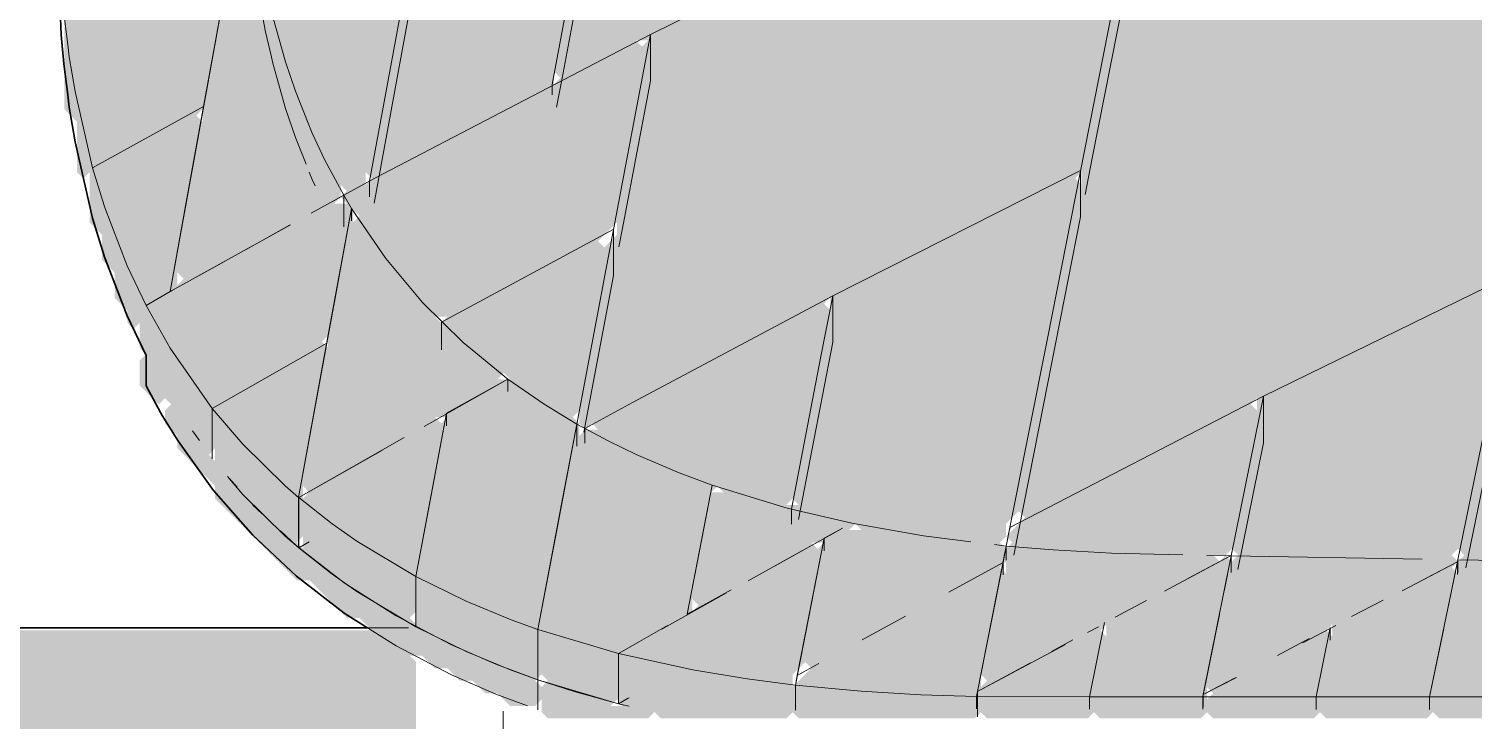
# Model space of a CAD drawing. Header units: millimetres. Extents: x 0 to 84100, y 0 to 59400.
# Drawn here: x 17736 to 18886, y 35242 to 35792 of the extents above; entities that cross this region are included whole.
import ezdxf

# ---------------------------------------------------------------- set-up
doc = ezdxf.new("R2010")
doc.units = ezdxf.units.MM
doc.layers.add('09_立面の外形', color=7, linetype='Continuous', lineweight=30)
doc.layers.add('10_見えがかり', color=7, linetype='Continuous', lineweight=13)

msp = doc.modelspace()

# ---------------------------------------------------------------- hatches: boundary and pattern name
at = {"layer": '10_見えがかり', "true_color": 0xbdbdbd}
for points in [[(18594.3, 36438.1), (18584.3, 36428.1), (18584.3, 36388.1), (18574.3, 36378.1), (18574.3, 36338.1), (18564.3, 36328.1), (18564.3, 36288.1), (18554.3, 36278.1), (18554.3, 36238.1), (18544.3, 36228.1), (18544.3, 36178.1), (18534.3, 36168.1), (18534.3, 36128.1), (18524.3, 36118.1), (18524.3, 36078.1), (18514.3, 36068.1), (18514.3, 36028.1), (18504.3, 36018.1), (18504.3, 35978.1), (18494.3, 35968.1), (18494.3, 35928.1), (18484.3, 35918.1), (18484.3, 35908.1), (18479.3, 35903.1), (18469.3, 35903.1), (18459.3, 35893.1), (18439.3, 35893.1), (18429.3, 35883.1), (18419.3, 35883.1), (18409.3, 35873.1), (18399.3, 35873.1), (18389.3, 35863.1), (18379.3, 35863.1), (18369.3, 35853.1), (18359.3, 35853.1), (18349.3, 35843.1), (18339.3, 35843.1), (18329.3, 35833.1), (18319.3, 35833.1), (18309.3, 35823.1), (18299.3, 35823.1), (18289.3, 35813.1), (18279.3, 35813.1), (18269.3, 35803.1), (18259.3, 35803.1), (18249.3, 35793.1), (18239.3, 35793.1), (18229.3, 35783.1), (18219.3, 35783.1), (18209.3, 35773.1), (18199.3, 35773.1), (18189.3, 35763.1), (18179.3, 35763.1), (18169.3, 35753.1), (18159.3, 35753.1), (18154.3, 35758.1), (18154.3, 35778.1), (18164.3, 35788.1), (18164.3, 35828.1), (18174.3, 35838.1), (18174.3, 35888.1), (18184.3, 35898.1), (18184.3, 35938.1), (18194.3, 35948.1), (18194.3, 35988.1), (18204.3, 35998.1), (18204.3, 36048.1), (18214.3, 36058.1), (18214.3, 36098.1), (18224.3, 36108.1), (18224.3, 36148.1), (18234.3, 36158.1), (18234.3, 36208.1), (18244.3, 36218.1), (18244.3, 36258.1), (18254.3, 36268.1), (18254.3, 36308.1), (18259.3, 36313.1), (18279.3, 36313.1), (18289.3, 36323.1), (18299.3, 36323.1), (18309.3, 36333.1), (18329.3, 36333.1), (18339.3, 36343.1), (18349.3, 36343.1), (18359.3, 36353.1), (18379.3, 36353.1), (18389.3, 36363.1), (18399.3, 36363.1), (18409.3, 36373.1), (18419.3, 36373.1), (18429.3, 36383.1), (18449.3, 36383.1), (18459.3, 36393.1), (18469.3, 36393.1), (18479.3, 36403.1), (18499.3, 36403.1), (18509.3, 36413.1), (18519.3, 36413.1), (18529.3, 36423.1), (18549.3, 36423.1), (18559.3, 36433.1), (18569.3, 36433.1), (18579.3, 36443.1), (18589.3, 36443.1)], [(19034.3, 36138.1), (19034.3, 36128.1), (19024.3, 36118.1), (19024.3, 36078.1), (19014.3, 36068.1), (19014.3, 36028.1), (19004.3, 36018.1), (19004.3, 35978.1), (18994.3, 35968.1), (18994.3, 35938.1), (18984.3, 35928.1), (18984.3, 35888.1), (18974.3, 35878.1), (18974.3, 35838.1), (18964.3, 35828.1), (18964.3, 35788.1), (18954.3, 35778.1), (18954.3, 35738.1), (18944.3, 35728.1), (18944.3, 35688.1), (18934.3, 35678.1), (18934.3, 35638.1), (18924.3, 35628.1), (18924.3, 35598.1), (18919.3, 35593.1), (18909.3, 35593.1), (18899.3, 35583.1), (18889.3, 35583.1), (18879.3, 35573.1), (18869.3, 35573.1), (18859.3, 35563.1), (18839.3, 35563.1), (18829.3, 35553.1), (18819.3, 35553.1), (18809.3, 35543.1), (18799.3, 35543.1), (18789.3, 35533.1), (18779.3, 35533.1), (18769.3, 35523.1), (18759.3, 35523.1), (18749.3, 35513.1), (18739.3, 35513.1), (18729.3, 35503.1), (18719.3, 35503.1), (18709.3, 35493.1), (18699.3, 35493.1), (18689.3, 35483.1), (18679.3, 35483.1), (18669.3, 35473.1), (18659.3, 35473.1), (18639.3, 35453.1), (18629.3, 35453.1), (18619.3, 35443.1), (18609.3, 35443.1), (18599.3, 35433.1), (18589.3, 35433.1), (18579.3, 35423.1), (18569.3, 35423.1), (18559.3, 35413.1), (18549.3, 35413.1), (18539.3, 35403.1), (18529.3, 35403.1), (18524.3, 35408.1), (18524.3, 35448.1), (18534.3, 35458.1), (18534.3, 35498.1), (18544.3, 35508.1), (18544.3, 35548.1), (18554.3, 35558.1), (18554.3, 35598.1), (18564.3, 35608.1), (18564.3, 35648.1), (18574.3, 35658.1), (18574.3, 35698.1), (18584.3, 35708.1), (18584.3, 35758.1), (18594.3, 35768.1), (18594.3, 35808.1), (18604.3, 35818.1), (18604.3, 35858.1), (18614.3, 35868.1), (18614.3, 35908.1), (18624.3, 35918.1), (18624.3, 35958.1), (18634.3, 35968.1), (18634.3, 35978.1), (18639.3, 35983.1), (18649.3, 35983.1), (18659.3, 35993.1), (18669.3, 35993.1), (18679.3, 36003.1), (18699.3, 36003.1), (18709.3, 36013.1), (18719.3, 36013.1), (18729.3, 36023.1), (18739.3, 36023.1), (18749.3, 36033.1), (18769.3, 36033.1), (18779.3, 36043.1), (18789.3, 36043.1), (18799.3, 36053.1), (18809.3, 36053.1), (18819.3, 36063.1), (18839.3, 36063.1), (18849.3, 36073.1), (18859.3, 36073.1), (18869.3, 36083.1), (18889.3, 36083.1), (18899.3, 36093.1), (18909.3, 36093.1), (18919.3, 36103.1), (18929.3, 36103.1), (18939.3, 36113.1), (18959.3, 36113.1), (18969.3, 36123.1), (18979.3, 36123.1), (18989.3, 36133.1), (19009.3, 36133.1), (19019.3, 36143.1), (19029.3, 36143.1)], [(18204.3, 36018.1), (18204.3, 35998.1), (18194.3, 35988.1), (18194.3, 35948.1), (18184.3, 35938.1), (18184.3, 35898.1), (18174.3, 35888.1), (18174.3, 35838.1), (18164.3, 35828.1), (18164.3, 35788.1), (18154.3, 35778.1), (18154.3, 35748.1), (18149.3, 35743.1), (18139.3, 35743.1), (18129.3, 35733.1), (18119.3, 35733.1), (18109.3, 35723.1), (18099.3, 35723.1), (18089.3, 35713.1), (18079.3, 35713.1), (18069.3, 35703.1), (18059.3, 35703.1), (18039.3, 35683.1), (18029.3, 35683.1), (18019.3, 35673.1), (18009.3, 35673.1), (18004.3, 35678.1), (18014.3, 35688.1), (18014.3, 35728.1), (18024.3, 35738.1), (18024.3, 35788.1), (18034.3, 35798.1), (18034.3, 35838.1), (18044.3, 35848.1), (18044.3, 35898.1), (18054.3, 35908.1), (18054.3, 35948.1), (18069.3, 35963.1), (18079.3, 35963.1), (18089.3, 35973.1), (18099.3, 35973.1), (18109.3, 35983.1), (18119.3, 35983.1), (18129.3, 35993.1), (18139.3, 35993.1), (18149.3, 36003.1), (18159.3, 36003.1), (18169.3, 36013.1), (18179.3, 36013.1), (18189.3, 36023.1), (18199.3, 36023.1)], [(18634.3, 35968.1), (18624.3, 35958.1), (18624.3, 35918.1), (18614.3, 35908.1), (18614.3, 35868.1), (18604.3, 35858.1), (18604.3, 35818.1), (18594.3, 35808.1), (18594.3, 35768.1), (18584.3, 35758.1), (18584.3, 35708.1), (18574.3, 35698.1), (18574.3, 35678.1), (18569.3, 35673.1), (18559.3, 35673.1), (18549.3, 35663.1), (18539.3, 35663.1), (18529.3, 35653.1), (18519.3, 35653.1), (18509.3, 35643.1), (18499.3, 35643.1), (18489.3, 35633.1), (18479.3, 35633.1), (18469.3, 35623.1), (18459.3, 35623.1), (18449.3, 35613.1), (18439.3, 35613.1), (18429.3, 35603.1), (18419.3, 35603.1), (18409.3, 35593.1), (18399.3, 35593.1), (18389.3, 35583.1), (18379.3, 35583.1), (18369.3, 35573.1), (18359.3, 35573.1), (18349.3, 35563.1), (18339.3, 35563.1), (18329.3, 35553.1), (18319.3, 35553.1), (18309.3, 35543.1), (18299.3, 35543.1), (18279.3, 35523.1), (18269.3, 35523.1), (18259.3, 35513.1), (18249.3, 35513.1), (18239.3, 35503.1), (18229.3, 35503.1), (18219.3, 35493.1), (18209.3, 35493.1), (18199.3, 35483.1), (18189.3, 35483.1), (18179.3, 35473.1), (18174.3, 35478.1), (18174.3, 35508.1), (18184.3, 35518.1), (18184.3, 35558.1), (18194.3, 35568.1), (18194.3, 35618.1), (18204.3, 35628.1), (18204.3, 35668.1), (18214.3, 35678.1), (18214.3, 35718.1), (18224.3, 35728.1), (18224.3, 35778.1), (18239.3, 35793.1), (18249.3, 35793.1), (18259.3, 35803.1), (18269.3, 35803.1), (18279.3, 35813.1), (18289.3, 35813.1), (18299.3, 35823.1), (18309.3, 35823.1), (18319.3, 35833.1), (18329.3, 35833.1), (18339.3, 35843.1), (18349.3, 35843.1), (18359.3, 35853.1), (18369.3, 35853.1), (18379.3, 35863.1), (18389.3, 35863.1), (18399.3, 35873.1), (18409.3, 35873.1), (18419.3, 35883.1), (18429.3, 35883.1), (18439.3, 35893.1), (18459.3, 35893.1), (18469.3, 35903.1), (18479.3, 35903.1), (18489.3, 35913.1), (18499.3, 35913.1), (18509.3, 35923.1), (18519.3, 35923.1), (18529.3, 35933.1), (18539.3, 35933.1), (18549.3, 35943.1), (18559.3, 35943.1), (18569.3, 35953.1), (18579.3, 35953.1), (18589.3, 35963.1), (18609.3, 35963.1), (18619.3, 35973.1), (18629.3, 35973.1)], [(18054.3, 35948.1), (18054.3, 35908.1), (18044.3, 35898.1), (18044.3, 35848.1), (18034.3, 35838.1), (18034.3, 35798.1), (18024.3, 35788.1), (18024.3, 35738.1), (18014.3, 35728.1), (18014.3, 35688.1), (18004.3, 35678.1), (18004.3, 35668.1), (17999.3, 35663.1), (17989.3, 35663.1), (17974.3, 35678.1), (17974.3, 35688.1), (17964.3, 35698.1), (17964.3, 35708.1), (17954.3, 35718.1), (17954.3, 35738.1), (17944.3, 35748.1), (17944.3, 35768.1), (17934.3, 35778.1), (17934.3, 35798.1), (17924.3, 35808.1), (17924.3, 35848.1), (17914.3, 35858.1), (17914.3, 35878.1), (17929.3, 35893.1), (17939.3, 35893.1), (17949.3, 35903.1), (17959.3, 35903.1), (17969.3, 35913.1), (17979.3, 35913.1), (17989.3, 35923.1), (17999.3, 35923.1), (18009.3, 35933.1), (18019.3, 35933.1), (18029.3, 35943.1), (18039.3, 35943.1), (18049.3, 35953.1)], [(17914.3, 35878.1), (17914.3, 35858.1), (17924.3, 35848.1), (17924.3, 35808.1), (17934.3, 35798.1), (17934.3, 35778.1), (17944.3, 35768.1), (17944.3, 35748.1), (17954.3, 35738.1), (17954.3, 35718.1), (17964.3, 35708.1), (17964.3, 35698.1), (17974.3, 35688.1), (17974.3, 35678.1), (17984.3, 35668.1), (17984.3, 35658.1), (17979.3, 35653.1), (17969.3, 35653.1), (17959.3, 35643.1), (17949.3, 35643.1), (17929.3, 35623.1), (17919.3, 35623.1), (17909.3, 35613.1), (17899.3, 35613.1), (17889.3, 35603.1), (17879.3, 35603.1), (17869.3, 35593.1), (17859.3, 35593.1), (17854.3, 35598.1), (17854.3, 35638.1), (17864.3, 35648.1), (17864.3, 35698.1), (17874.3, 35708.1), (17874.3, 35748.1), (17884.3, 35758.1), (17884.3, 35808.1), (17894.3, 35818.1), (17894.3, 35858.1), (17904.3, 35868.1), (17904.3, 35878.1), (17909.3, 35883.1)], [(17904.3, 35868.1), (17894.3, 35858.1), (17894.3, 35818.1), (17884.3, 35808.1), (17884.3, 35758.1), (17874.3, 35748.1), (17874.3, 35728.1), (17869.3, 35723.1), (17859.3, 35723.1), (17849.3, 35713.1), (17839.3, 35713.1), (17829.3, 35703.1), (17819.3, 35703.1), (17809.3, 35693.1), (17799.3, 35693.1), (17779.3, 35673.1), (17774.3, 35678.1), (17774.3, 35718.1), (17764.3, 35728.1), (17764.3, 35798.1), (17779.3, 35813.1), (17789.3, 35813.1), (17809.3, 35833.1), (17819.3, 35833.1), (17829.3, 35843.1), (17839.3, 35843.1), (17849.3, 35853.1), (17859.3, 35853.1), (17869.3, 35863.1), (17879.3, 35863.1), (17889.3, 35873.1), (17899.3, 35873.1)], [(18224.3, 35778.1), (18224.3, 35728.1), (18214.3, 35718.1), (18214.3, 35678.1), (18204.3, 35668.1), (18204.3, 35638.1), (18189.3, 35623.1), (18179.3, 35623.1), (18169.3, 35613.1), (18159.3, 35613.1), (18149.3, 35603.1), (18139.3, 35603.1), (18129.3, 35593.1), (18119.3, 35593.1), (18099.3, 35573.1), (18089.3, 35573.1), (18079.3, 35563.1), (18059.3, 35563.1), (18034.3, 35588.1), (18034.3, 35598.1), (18004.3, 35628.1), (18004.3, 35638.1), (17984.3, 35658.1), (17989.3, 35663.1), (17999.3, 35663.1), (18009.3, 35673.1), (18019.3, 35673.1), (18029.3, 35683.1), (18039.3, 35683.1), (18059.3, 35703.1), (18069.3, 35703.1), (18079.3, 35713.1), (18089.3, 35713.1), (18099.3, 35723.1), (18109.3, 35723.1), (18119.3, 35733.1), (18129.3, 35733.1), (18139.3, 35743.1), (18149.3, 35743.1), (18159.3, 35753.1), (18169.3, 35753.1), (18179.3, 35763.1), (18189.3, 35763.1), (18199.3, 35773.1), (18209.3, 35773.1), (18219.3, 35783.1)], [(19324.3, 35778.1), (19324.3, 35758.1), (19314.3, 35748.1), (19314.3, 35708.1), (19304.3, 35698.1), (19304.3, 35668.1), (19294.3, 35658.1), (19294.3, 35618.1), (19284.3, 35608.1), (19284.3, 35568.1), (19274.3, 35558.1), (19274.3, 35528.1), (19264.3, 35518.1), (19264.3, 35478.1), (19254.3, 35468.1), (19254.3, 35428.1), (19244.3, 35418.1), (19244.3, 35388.1), (19234.3, 35378.1), (19234.3, 35368.1), (19229.3, 35363.1), (18949.3, 35363.1), (18939.3, 35373.1), (18879.3, 35373.1), (18874.3, 35378.1), (18874.3, 35388.1), (18884.3, 35398.1), (18884.3, 35438.1), (18894.3, 35448.1), (18894.3, 35488.1), (18904.3, 35498.1), (18904.3, 35538.1), (18914.3, 35548.1), (18914.3, 35588.1), (18929.3, 35603.1), (18939.3, 35603.1), (18949.3, 35613.1), (18959.3, 35613.1), (18969.3, 35623.1), (18979.3, 35623.1), (18989.3, 35633.1), (18999.3, 35633.1), (19009.3, 35643.1), (19019.3, 35643.1), (19029.3, 35653.1), (19049.3, 35653.1), (19059.3, 35663.1), (19069.3, 35663.1), (19079.3, 35673.1), (19089.3, 35673.1), (19099.3, 35683.1), (19109.3, 35683.1), (19119.3, 35693.1), (19139.3, 35693.1), (19149.3, 35703.1), (19159.3, 35703.1), (19169.3, 35713.1), (19179.3, 35713.1), (19189.3, 35723.1), (19199.3, 35723.1), (19209.3, 35733.1), (19229.3, 35733.1), (19239.3, 35743.1), (19249.3, 35743.1), (19259.3, 35753.1), (19269.3, 35753.1), (19279.3, 35763.1), (19289.3, 35763.1), (19299.3, 35773.1), (19309.3, 35773.1), (19319.3, 35783.1)], [(17874.3, 35718.1), (17874.3, 35708.1), (17864.3, 35698.1), (17864.3, 35648.1), (17854.3, 35638.1), (17854.3, 35588.1), (17839.3, 35573.1), (17829.3, 35573.1), (17824.3, 35568.1), (17824.3, 35558.1), (17819.3, 35553.1), (17814.3, 35558.1), (17814.3, 35568.1), (17804.3, 35578.1), (17804.3, 35598.1), (17794.3, 35608.1), (17794.3, 35628.1), (17784.3, 35638.1), (17784.3, 35678.1), (17799.3, 35693.1), (17809.3, 35693.1), (17819.3, 35703.1), (17829.3, 35703.1), (17839.3, 35713.1), (17849.3, 35713.1), (17859.3, 35723.1), (17869.3, 35723.1)], [(18574.3, 35668.1), (18574.3, 35658.1), (18564.3, 35648.1), (18564.3, 35608.1), (18554.3, 35598.1), (18554.3, 35558.1), (18544.3, 35548.1), (18544.3, 35508.1), (18534.3, 35498.1), (18534.3, 35458.1), (18524.3, 35448.1), (18524.3, 35408.1), (18514.3, 35398.1), (18514.3, 35388.1), (18509.3, 35383.1), (18459.3, 35383.1), (18449.3, 35393.1), (18399.3, 35393.1), (18389.3, 35403.1), (18359.3, 35403.1), (18344.3, 35418.1), (18344.3, 35438.1), (18354.3, 35448.1), (18354.3, 35488.1), (18364.3, 35498.1), (18364.3, 35538.1), (18374.3, 35548.1), (18374.3, 35578.1), (18379.3, 35583.1), (18389.3, 35583.1), (18399.3, 35593.1), (18409.3, 35593.1), (18419.3, 35603.1), (18429.3, 35603.1), (18439.3, 35613.1), (18449.3, 35613.1), (18459.3, 35623.1), (18469.3, 35623.1), (18479.3, 35633.1), (18489.3, 35633.1), (18499.3, 35643.1), (18509.3, 35643.1), (18519.3, 35653.1), (18529.3, 35653.1), (18539.3, 35663.1), (18549.3, 35663.1), (18559.3, 35673.1), (18569.3, 35673.1)], [(17994.3, 35648.1), (17994.3, 35638.1), (17984.3, 35628.1), (17984.3, 35578.1), (17974.3, 35568.1), (17974.3, 35548.1), (17959.3, 35533.1), (17949.3, 35533.1), (17929.3, 35513.1), (17919.3, 35513.1), (17909.3, 35503.1), (17899.3, 35503.1), (17884.3, 35488.1), (17884.3, 35458.1), (17879.3, 35453.1), (17864.3, 35468.1), (17864.3, 35478.1), (17844.3, 35498.1), (17844.3, 35508.1), (17834.3, 35518.1), (17834.3, 35528.1), (17824.3, 35538.1), (17824.3, 35568.1), (17829.3, 35573.1), (17839.3, 35573.1), (17859.3, 35593.1), (17869.3, 35593.1), (17879.3, 35603.1), (17889.3, 35603.1), (17899.3, 35613.1), (17909.3, 35613.1), (17919.3, 35623.1), (17929.3, 35623.1), (17949.3, 35643.1), (17959.3, 35643.1), (17969.3, 35653.1), (17989.3, 35653.1)], [(18004.3, 35638.1), (18004.3, 35628.1), (18034.3, 35598.1), (18034.3, 35588.1), (18099.3, 35523.1), (18109.3, 35523.1), (18114.3, 35518.1), (18089.3, 35493.1), (18079.3, 35493.1), (18069.3, 35483.1), (18059.3, 35483.1), (18049.3, 35473.1), (18039.3, 35473.1), (18019.3, 35453.1), (18009.3, 35453.1), (17999.3, 35443.1), (17989.3, 35443.1), (17979.3, 35433.1), (17969.3, 35433.1), (17959.3, 35423.1), (17954.3, 35428.1), (17954.3, 35458.1), (17964.3, 35468.1), (17964.3, 35518.1), (17974.3, 35528.1), (17974.3, 35568.1), (17984.3, 35578.1), (17984.3, 35628.1), (17999.3, 35643.1)], [(18194.3, 35618.1), (18194.3, 35568.1), (18184.3, 35558.1), (18184.3, 35518.1), (18174.3, 35508.1), (18174.3, 35488.1), (18169.3, 35483.1), (18159.3, 35483.1), (18139.3, 35503.1), (18129.3, 35503.1), (18109.3, 35523.1), (18099.3, 35523.1), (18064.3, 35558.1), (18069.3, 35563.1), (18079.3, 35563.1), (18089.3, 35573.1), (18099.3, 35573.1), (18119.3, 35593.1), (18129.3, 35593.1), (18139.3, 35603.1), (18149.3, 35603.1), (18159.3, 35613.1), (18169.3, 35613.1), (18179.3, 35623.1), (18189.3, 35623.1)], [(18914.3, 35588.1), (18914.3, 35548.1), (18904.3, 35538.1), (18904.3, 35498.1), (18894.3, 35488.1), (18894.3, 35448.1), (18884.3, 35438.1), (18884.3, 35398.1), (18874.3, 35388.1), (18874.3, 35378.1), (18869.3, 35373.1), (18699.3, 35373.1), (18694.3, 35378.1), (18694.3, 35398.1), (18704.3, 35408.1), (18704.3, 35448.1), (18714.3, 35458.1), (18714.3, 35498.1), (18719.3, 35503.1), (18729.3, 35503.1), (18739.3, 35513.1), (18749.3, 35513.1), (18759.3, 35523.1), (18769.3, 35523.1), (18779.3, 35533.1), (18789.3, 35533.1), (18799.3, 35543.1), (18809.3, 35543.1), (18819.3, 35553.1), (18829.3, 35553.1), (18839.3, 35563.1), (18859.3, 35563.1), (18869.3, 35573.1), (18879.3, 35573.1), (18889.3, 35583.1), (18899.3, 35583.1), (18909.3, 35593.1)], [(18374.3, 35568.1), (18374.3, 35548.1), (18364.3, 35538.1), (18364.3, 35498.1), (18354.3, 35488.1), (18354.3, 35448.1), (18344.3, 35438.1), (18344.3, 35418.1), (18339.3, 35413.1), (18319.3, 35413.1), (18309.3, 35423.1), (18289.3, 35423.1), (18279.3, 35433.1), (18259.3, 35433.1), (18249.3, 35443.1), (18239.3, 35443.1), (18229.3, 35453.1), (18219.3, 35453.1), (18209.3, 35463.1), (18199.3, 35463.1), (18184.3, 35478.1), (18189.3, 35483.1), (18199.3, 35483.1), (18209.3, 35493.1), (18219.3, 35493.1), (18229.3, 35503.1), (18239.3, 35503.1), (18249.3, 35513.1), (18259.3, 35513.1), (18269.3, 35523.1), (18279.3, 35523.1), (18299.3, 35543.1), (18309.3, 35543.1), (18319.3, 35553.1), (18329.3, 35553.1), (18339.3, 35563.1), (18349.3, 35563.1), (18359.3, 35573.1), (18369.3, 35573.1)], [(17974.3, 35538.1), (17974.3, 35528.1), (17964.3, 35518.1), (17964.3, 35468.1), (17954.3, 35458.1), (17954.3, 35388.1), (17949.3, 35383.1), (17884.3, 35448.1), (17884.3, 35488.1), (17899.3, 35503.1), (17909.3, 35503.1), (17919.3, 35513.1), (17929.3, 35513.1), (17949.3, 35533.1), (17959.3, 35533.1), (17969.3, 35543.1)], [(17834.3, 35518.1), (17844.3, 35508.1), (17844.3, 35498.1), (17839.3, 35493.1), (17824.3, 35508.1), (17824.3, 35528.1), (17829.3, 35533.1), (17834.3, 35528.1)], [(18129.3, 35503.1), (18139.3, 35503.1), (18159.3, 35483.1), (18169.3, 35483.1), (18174.3, 35478.1), (18174.3, 35468.1), (18164.3, 35458.1), (18164.3, 35418.1), (18154.3, 35408.1), (18154.3, 35358.1), (18144.3, 35348.1), (18144.3, 35278.1), (18139.3, 35273.1), (18129.3, 35283.1), (18109.3, 35283.1), (18099.3, 35293.1), (18089.3, 35293.1), (18079.3, 35303.1), (18069.3, 35303.1), (18059.3, 35313.1), (18049.3, 35313.1), (18044.3, 35318.1), (18044.3, 35378.1), (18054.3, 35388.1), (18054.3, 35428.1), (18064.3, 35438.1), (18064.3, 35478.1), (18079.3, 35493.1), (18089.3, 35493.1), (18109.3, 35513.1), (18119.3, 35513.1)], [(17864.3, 35468.1), (17979.3, 35353.1), (17989.3, 35353.1), (18009.3, 35333.1), (18019.3, 35333.1), (18029.3, 35323.1), (18039.3, 35323.1), (18049.3, 35313.1), (18059.3, 35313.1), (18069.3, 35303.1), (18079.3, 35303.1), (18089.3, 35293.1), (18099.3, 35293.1), (18109.3, 35283.1), (18129.3, 35283.1), (18144.3, 35268.1), (18144.3, 35258.1), (18139.3, 35253.1), (18119.3, 35253.1), (18109.3, 35263.1), (18099.3, 35263.1), (18089.3, 35273.1), (18079.3, 35273.1), (18069.3, 35283.1), (18059.3, 35283.1), (18049.3, 35293.1), (18039.3, 35293.1), (18029.3, 35303.1), (18019.3, 35303.1), (17999.3, 35323.1), (17989.3, 35323.1), (17959.3, 35353.1), (17949.3, 35353.1), (17884.3, 35418.1), (17884.3, 35428.1), (17854.3, 35458.1), (17854.3, 35468.1), (17844.3, 35478.1), (17844.3, 35488.1), (17849.3, 35493.1), (17864.3, 35478.1)], [(18714.3, 35488.1), (18714.3, 35458.1), (18704.3, 35448.1), (18704.3, 35408.1), (18694.3, 35398.1), (18694.3, 35378.1), (18689.3, 35373.1), (18549.3, 35373.1), (18539.3, 35383.1), (18519.3, 35383.1), (18514.3, 35388.1), (18529.3, 35403.1), (18539.3, 35403.1), (18549.3, 35413.1), (18559.3, 35413.1), (18569.3, 35423.1), (18579.3, 35423.1), (18589.3, 35433.1), (18599.3, 35433.1), (18609.3, 35443.1), (18619.3, 35443.1), (18629.3, 35453.1), (18639.3, 35453.1), (18659.3, 35473.1), (18669.3, 35473.1), (18679.3, 35483.1), (18689.3, 35483.1), (18699.3, 35493.1), (18709.3, 35493.1)], [(18064.3, 35478.1), (18064.3, 35438.1), (18054.3, 35428.1), (18054.3, 35388.1), (18044.3, 35378.1), (18044.3, 35328.1), (18039.3, 35323.1), (18029.3, 35323.1), (18019.3, 35333.1), (18009.3, 35333.1), (17989.3, 35353.1), (17979.3, 35353.1), (17954.3, 35378.1), (17954.3, 35418.1), (17969.3, 35433.1), (17979.3, 35433.1), (17989.3, 35443.1), (17999.3, 35443.1), (18009.3, 35453.1), (18019.3, 35453.1), (18039.3, 35473.1), (18049.3, 35473.1), (18059.3, 35483.1)], [(18199.3, 35463.1), (18209.3, 35463.1), (18219.3, 35453.1), (18229.3, 35453.1), (18239.3, 35443.1), (18249.3, 35443.1), (18259.3, 35433.1), (18279.3, 35433.1), (18284.3, 35428.1), (18274.3, 35418.1), (18274.3, 35378.1), (18264.3, 35368.1), (18264.3, 35328.1), (18259.3, 35323.1), (18249.3, 35323.1), (18229.3, 35303.1), (18219.3, 35303.1), (18204.3, 35288.1), (18204.3, 35258.1), (18199.3, 35253.1), (18189.3, 35263.1), (18169.3, 35263.1), (18159.3, 35273.1), (18149.3, 35273.1), (18144.3, 35278.1), (18144.3, 35348.1), (18154.3, 35358.1), (18154.3, 35408.1), (18164.3, 35418.1), (18164.3, 35458.1), (18179.3, 35473.1), (18189.3, 35473.1)], [(18319.3, 35413.1), (18349.3, 35413.1), (18359.3, 35403.1), (18389.3, 35403.1), (18394.3, 35398.1), (18389.3, 35393.1), (18379.3, 35393.1), (18369.3, 35383.1), (18359.3, 35383.1), (18349.3, 35373.1), (18339.3, 35373.1), (18329.3, 35363.1), (18319.3, 35363.1), (18299.3, 35343.1), (18289.3, 35343.1), (18279.3, 35333.1), (18269.3, 35333.1), (18264.3, 35338.1), (18264.3, 35368.1), (18274.3, 35378.1), (18274.3, 35418.1), (18279.3, 35423.1), (18309.3, 35423.1)], [(18459.3, 35383.1), (18509.3, 35383.1), (18514.3, 35378.1), (18514.3, 35368.1), (18509.3, 35363.1), (18499.3, 35363.1), (18489.3, 35353.1), (18479.3, 35353.1), (18469.3, 35343.1), (18459.3, 35343.1), (18439.3, 35323.1), (18429.3, 35323.1), (18419.3, 35313.1), (18409.3, 35313.1), (18399.3, 35303.1), (18389.3, 35303.1), (18379.3, 35293.1), (18369.3, 35293.1), (18359.3, 35283.1), (18354.3, 35288.1), (18354.3, 35328.1), (18364.3, 35338.1), (18364.3, 35378.1), (18379.3, 35393.1), (18449.3, 35393.1)], [(18364.3, 35378.1), (18364.3, 35338.1), (18354.3, 35328.1), (18354.3, 35288.1), (18344.3, 35278.1), (18344.3, 35248.1), (18339.3, 35243.1), (18239.3, 35243.1), (18229.3, 35253.1), (18209.3, 35253.1), (18204.3, 35258.1), (18204.3, 35288.1), (18219.3, 35303.1), (18229.3, 35303.1), (18249.3, 35323.1), (18259.3, 35323.1), (18269.3, 35333.1), (18279.3, 35333.1), (18289.3, 35343.1), (18299.3, 35343.1), (18319.3, 35363.1), (18329.3, 35363.1), (18339.3, 35373.1), (18349.3, 35373.1), (18359.3, 35383.1)], [(18549.3, 35373.1), (18679.3, 35373.1), (18684.3, 35368.1), (18679.3, 35363.1), (18669.3, 35363.1), (18659.3, 35353.1), (18649.3, 35353.1), (18639.3, 35343.1), (18629.3, 35343.1), (18619.3, 35333.1), (18609.3, 35333.1), (18589.3, 35313.1), (18579.3, 35313.1), (18569.3, 35303.1), (18559.3, 35303.1), (18549.3, 35293.1), (18539.3, 35293.1), (18529.3, 35283.1), (18519.3, 35283.1), (18509.3, 35273.1), (18499.3, 35273.1), (18494.3, 35278.1), (18494.3, 35298.1), (18504.3, 35308.1), (18504.3, 35348.1), (18514.3, 35358.1), (18514.3, 35378.1), (18519.3, 35383.1), (18539.3, 35383.1)], [(18694.3, 35368.1), (18694.3, 35358.1), (18684.3, 35348.1), (18684.3, 35308.1), (18674.3, 35298.1), (18674.3, 35248.1), (18669.3, 35243.1), (18589.3, 35243.1), (18584.3, 35248.1), (18584.3, 35298.1), (18594.3, 35308.1), (18594.3, 35318.1), (18609.3, 35333.1), (18619.3, 35333.1), (18629.3, 35343.1), (18639.3, 35343.1), (18649.3, 35353.1), (18659.3, 35353.1), (18669.3, 35363.1), (18679.3, 35363.1), (18689.3, 35373.1)], [(18874.3, 35368.1), (18869.3, 35363.1), (18859.3, 35363.1), (18849.3, 35353.1), (18839.3, 35353.1), (18829.3, 35343.1), (18819.3, 35343.1), (18809.3, 35333.1), (18799.3, 35333.1), (18789.3, 35323.1), (18779.3, 35323.1), (18769.3, 35313.1), (18759.3, 35313.1), (18739.3, 35293.1), (18729.3, 35293.1), (18719.3, 35283.1), (18709.3, 35283.1), (18699.3, 35273.1), (18689.3, 35273.1), (18679.3, 35263.1), (18674.3, 35268.1), (18674.3, 35298.1), (18684.3, 35308.1), (18684.3, 35348.1), (18694.3, 35358.1), (18694.3, 35368.1), (18699.3, 35373.1), (18869.3, 35373.1)], [(18949.3, 35363.1), (19229.3, 35363.1), (19234.3, 35358.1), (19234.3, 35338.1), (19224.3, 35328.1), (19224.3, 35288.1), (19214.3, 35278.1), (19214.3, 35248.1), (19209.3, 35243.1), (18859.3, 35243.1), (18854.3, 35248.1), (18854.3, 35288.1), (18864.3, 35298.1), (18864.3, 35338.1), (18874.3, 35348.1), (18874.3, 35368.1), (18879.3, 35373.1), (18939.3, 35373.1)], [(18514.3, 35358.1), (18504.3, 35348.1), (18504.3, 35308.1), (18494.3, 35298.1), (18494.3, 35248.1), (18489.3, 35243.1), (18349.3, 35243.1), (18344.3, 35248.1), (18344.3, 35268.1), (18369.3, 35293.1), (18379.3, 35293.1), (18389.3, 35303.1), (18399.3, 35303.1), (18409.3, 35313.1), (18419.3, 35313.1), (18429.3, 35323.1), (18439.3, 35323.1), (18459.3, 35343.1), (18469.3, 35343.1), (18479.3, 35353.1), (18489.3, 35353.1), (18499.3, 35363.1), (18509.3, 35363.1)], [(18874.3, 35358.1), (18874.3, 35348.1), (18864.3, 35338.1), (18864.3, 35298.1), (18854.3, 35288.1), (18854.3, 35248.1), (18849.3, 35243.1), (18769.3, 35243.1), (18764.3, 35248.1), (18764.3, 35298.1), (18774.3, 35308.1), (18774.3, 35318.1), (18779.3, 35323.1), (18789.3, 35323.1), (18799.3, 35333.1), (18809.3, 35333.1), (18819.3, 35343.1), (18829.3, 35343.1), (18839.3, 35353.1), (18849.3, 35353.1), (18859.3, 35363.1), (18869.3, 35363.1)], [(18594.3, 35308.1), (18584.3, 35298.1), (18584.3, 35248.1), (18579.3, 35243.1), (18499.3, 35243.1), (18494.3, 35248.1), (18494.3, 35268.1), (18499.3, 35273.1), (18509.3, 35273.1), (18519.3, 35283.1), (18529.3, 35283.1), (18539.3, 35293.1), (18549.3, 35293.1), (18559.3, 35303.1), (18569.3, 35303.1), (18579.3, 35313.1), (18589.3, 35313.1)], [(18774.3, 35308.1), (18764.3, 35298.1), (18764.3, 35248.1), (18759.3, 35243.1), (18679.3, 35243.1), (18674.3, 35248.1), (18674.3, 35258.1), (18689.3, 35273.1), (18699.3, 35273.1), (18709.3, 35283.1), (18719.3, 35283.1), (18729.3, 35293.1), (18739.3, 35293.1), (18759.3, 35313.1), (18769.3, 35313.1)], [(18169.3, 35263.1), (18189.3, 35263.1), (18199.3, 35253.1), (18229.3, 35253.1), (18234.3, 35248.1), (18229.3, 35243.1), (18149.3, 35243.1), (18144.3, 35248.1), (18144.3, 35268.1), (18149.3, 35273.1), (18159.3, 35273.1)]]:
    msp.add_hatch(color=8, dxfattribs=at).paths.add_polyline_path(points)
at = {"layer": '10_見えがかり', "true_color": 0xe9dcc4}
msp.add_hatch(color=8, dxfattribs=at).paths.add_polyline_path([(18029.3, 35303.1), (18044.3, 35288.1), (18044.3, 35228.1), (18039.3, 35233.1), (12049.3, 35233.1), (12029.3, 35233.1), (12019.3, 35243.1), (12009.3, 35243.1), (12004.3, 35248.1), (12004.3, 35258.1), (12014.3, 35268.1), (12014.3, 35298.1), (12029.3, 35313.1), (18009.3, 35313.1), (18019.3, 35303.1)])

# ---------------------------------------------------------------- linework, layer by layer
at = {"layer": '09_立面の外形'}
msp.add_lwpolyline([(16123.6, 35315.1), (18005.8, 35315.1), (17987.2, 35327), (17949.2, 35356.4), (17936.3, 35368.4), (17914.4, 35388.9), (17883, 35424.7), (17855, 35463.7), (17842.2, 35484.4), (17840.9, 35486.8), (17829.3, 35508), (17829.3, 35532), (17814.3, 35563.6), (17796, 35611.2), (17795.9, 35611.4), (17786.7, 35641.5), (17772.7, 35702.3), (17768.1, 35729.9), (17766.9, 35739.6), (17763.9, 35764.3), (17763.9, 35764.3), (17761.8, 35787.4), (17759.3, 35847.5)], dxfattribs=at)
at = {"layer": '10_見えがかり'}
for points in [[(18517.4, 35395), (18547.2, 35545.7), (18577, 35696.5), (18606.9, 35847.3), (18632.9, 35978.7), (18676.3, 35998.1), (19034.8, 36148.8), (19034.8, 36111.8), (19003.7, 35961.1), (18972.6, 35810.3), (18941.6, 35659.5), (18925, 35579.3)], [(18029.3, 35790), (18051.2, 35909.1), (18060.2, 35958), (18205.3, 36028.1), (18205.3, 35991.1), (18183, 35872.1), (18160.7, 35753), (18156.3, 35729.9)], [(18219.4, 35726.3), (18231, 35787.8), (18361.9, 35852.5), (18632.9, 35978.7), (18632.9, 35941.7), (18607.9, 35815.5), (18582.9, 35689.3), (18577.2, 35660.4)], [(17930.2, 35764.8), (17928.6, 35771.9), (17924.5, 35789.7), (17919.7, 35815.2), (17915.1, 35847.6), (17915.1, 35884.6), (18060.2, 35958), (18060.2, 35921), (18032.7, 35771.9), (18010.9, 35653.5)], [(18152.8, 35739.7), (18152.8, 35747.8), (18178.9, 35887.1)], [(17875.8, 35733.8), (17901.8, 35877.6)], [(17884, 35779.6), (17901.8, 35877.6)], [(17766.9, 35779.6), (17763.9, 35804.3)], [(17940.4, 35765.8), (17930.2, 35801.8)], [(18007.3, 35658.3), (18007.3, 35671), (18029.3, 35790)], [(17766.9, 35779.6), (17768.1, 35769.9)], [(17884, 35779.6), (17875.1, 35730.3)], [(17986.7, 35634.5), (17986.7, 35659.8), (18011.5, 35673.2), (18231, 35787.8), (18231, 35750.8), (18209.4, 35636.2), (18206, 35618.6)], [(17772.7, 35742.3), (17768.1, 35769.9)], [(17956.7, 35684.5), (17948.3, 35705.6), (17940.4, 35728.8), (17930.2, 35764.8)], [(17948.3, 35742.6), (17940.4, 35765.8)], [(17786.7, 35681.5), (17772.7, 35742.3)], [(17848.5, 35583), (17875.8, 35733.8)], [(17951.8, 35733.8), (17948.3, 35742.6)], [(17961.7, 35709.1), (17951.8, 35733.8)], [(17875.1, 35730.3), (17786.7, 35681.5)], [(17875.1, 35730.3), (17786.7, 35681.5)], [(17860.8, 35651.2), (17875.1, 35730.3)], [(18172.4, 35459.9), (18172.4, 35477.5), (18195.5, 35600.1), (18219.4, 35726.3)], [(17971.8, 35687.7), (17961.7, 35709.1)], [(17971.8, 35687.7), (17986.7, 35659.8)], [(17786.7, 35681.5), (17795.9, 35651.4)], [(17964, 35667.3), (17961.7, 35672.1), (17959.3, 35678.1)], [(18343.4, 35397.9), (18343.4, 35409.7), (18366.6, 35529.9), (18376.3, 35579.7), (18573.7, 35679.5), (18573.7, 35642.5), (18544.1, 35492.9), (18520.4, 35373)], [(17814.3, 35603.6), (17796, 35651.2)], [(17848.5, 35583), (17860.8, 35651.2)], [(17986.7, 35659.8), (17960.8, 35645.4)], [(17978.3, 35655.1), (17986.7, 35659.8)], [(17993, 35649.2), (17986.7, 35659.8)], [(17971.8, 35534.1), (17993, 35649.2)], [(17979.3, 35574.9), (17993, 35649.2)], [(18020.3, 35609.2), (17993, 35649.2)], [(17993, 35639.2), (17993, 35649.2)], [(17993, 35649.2), (17993, 35639.2)], [(17868.2, 35593.8), (17944.4, 35636.2)], [(17943.5, 35635.8), (17909, 35616.6)], [(18064.6, 35536.7), (18064.6, 35558.7), (18201.3, 35632.4)], [(18201.7, 35632), (18201.7, 35595.7), (18178.1, 35471)], [(17891.7, 35607), (17848.5, 35583)], [(18049.6, 35574.3), (18020.3, 35609.2)], [(17814.3, 35603.6), (17829.3, 35572)], [(18716.2, 35483.9), (18719.4, 35499.6), (18921.4, 35598.5), (18921.4, 35561.5), (18897.8, 35446.9), (18880.5, 35363.1)], [(18874.2, 35359.1), (18874.2, 35369.3), (18901.6, 35502.7), (18921.4, 35598.5)], [(17848.5, 35583), (17829.3, 35572)], [(17834.3, 35574.9), (17851.2, 35584.3)], [(17834.3, 35574.9), (17829.3, 35572)], [(17848.5, 35538), (17829.3, 35572)], [(17979.3, 35574.9), (17973.3, 35542)], [(18082, 35542.3), (18049.6, 35574.3)], [(18178.9, 35462.4), (18178.9, 35473.9), (18216.8, 35494.7), (18376.3, 35579.7), (18376.3, 35542.7), (18359.8, 35457.7), (18349, 35401.6)], [(17882, 35489.9), (17848.5, 35538)], [(17973.3, 35542), (17882, 35489.9)], [(17973.3, 35542), (17882, 35489.9)], [(17950.7, 35419.1), (17973.3, 35542)], [(18092, 35534.1), (18082, 35542.3)], [(17971.8, 35534.1), (17950.7, 35419.1)], [(18092, 35534.1), (18117.5, 35513.3)], [(18117.5, 35513.3), (18050.9, 35475.5)], [(18117.5, 35513.3), (18068.6, 35486.1)], [(18146.3, 35493.4), (18117.5, 35513.3)], [(18117.5, 35513.3), (18117.5, 35503.3)], [(18117.5, 35503.3), (18117.5, 35513.3)], [(17906.3, 35461.5), (17882, 35489.9)], [(17882, 35489.9), (17882, 35449.9)], [(17882, 35449.9), (17882, 35489.9)], [(18172.4, 35477.5), (18146.3, 35493.4)], [(18517.4, 35395), (18719.4, 35499.6), (18719.4, 35462.6), (18699, 35361.7)], [(18044.3, 35356), (18068.6, 35486.1)], [(18055, 35413.6), (18068.6, 35486.1)], [(18068.6, 35476.1), (18068.6, 35486.1)], [(18068.6, 35486.1), (18068.6, 35476.1)], [(18693.7, 35359.2), (18693.7, 35372.5), (18716.2, 35483.9)], [(17871.8, 35464.3), (17866.2, 35472.1)], [(18035, 35466.9), (17950.9, 35418.9)], [(18155.1, 35386.2), (18172.4, 35477.5)], [(18160.3, 35413.6), (18172.4, 35477.5)], [(18197.8, 35463.8), (18172.4, 35477.5)], [(18172.4, 35467.5), (18172.4, 35477.5)], [(18172.4, 35477.5), (18172.4, 35467.5)], [(17940.2, 35428.2), (17906.3, 35461.5)], [(18017.6, 35456.7), (17950.9, 35418.9)], [(18219.7, 35453.2), (18197.8, 35463.8)], [(17871.8, 35440.3), (17866.2, 35448.1)], [(18254, 35438.6), (18219.7, 35453.2)], [(17906.3, 35421.5), (17894.2, 35435.7)], [(17901.9, 35427.2), (17895.6, 35434.4)], [(18280.2, 35428.9), (18254, 35438.6)], [(17940.2, 35388.2), (17906.3, 35421.5)], [(17950.7, 35419.1), (17940.2, 35428.2)], [(18260.4, 35326), (18280.2, 35428.9)], [(18272, 35386.2), (18280.2, 35428.9)], [(18340, 35410.6), (18280.2, 35428.9)], [(17901.9, 35403.2), (17895.6, 35410.4)], [(17921.7, 35406.1), (17914.4, 35412.9)], [(17950.7, 35379.1), (17950.7, 35419.1)], [(17950.7, 35379.1), (17950.7, 35419.1)], [(17977.4, 35398), (17950.9, 35418.9)], [(17950.9, 35418.9), (17950.9, 35378.9)], [(17950.9, 35378.9), (17950.9, 35418.9)], [(18044.3, 35356), (18055, 35413.6)], [(18160.3, 35413.6), (18141.4, 35313.9)], [(18391.4, 35398.5), (18340, 35410.6)], [(17997.2, 35384.1), (17977.4, 35398)], [(18448.5, 35388.4), (18391.4, 35398.5)], [(17921.7, 35382.1), (17914.4, 35388.9)], [(17936.3, 35392.4), (17949.2, 35380.4)], [(17940.2, 35388.2), (17950.7, 35379.1)], [(18155.1, 35386.2), (18141.4, 35313.9)], [(18272, 35386.2), (18260.4, 35326)], [(18382.7, 35393.7), (18330.3, 35364.7)], [(18346.6, 35269.6), (18369.3, 35386.5)], [(18348, 35277.2), (18369.3, 35386.5)], [(18384, 35394.5), (18369.3, 35386.5)], [(18369.3, 35376.5), (18369.3, 35386.5)], [(18369.3, 35386.5), (18369.3, 35376.5)], [(18486.2, 35383.8), (18448.5, 35388.4)], [(18514.5, 35369), (18514.5, 35380.3), (18517.4, 35395)], [(18517.4, 35393.9), (18517.4, 35395)], [(17987.2, 35351), (17949.2, 35380.4)], [(17959.3, 35383.6), (17950.9, 35378.9)], [(17977.4, 35358), (17950.9, 35378.9)], [(18044.3, 35356), (17997.2, 35384.1)], [(18352.1, 35376.8), (18309, 35352.7)], [(18491.6, 35264.4), (18514.5, 35380.3)], [(18514.5, 35380.3), (18505.1, 35381.5)], [(18511.9, 35367.3), (18514.5, 35380.3)], [(18551.8, 35377.2), (18514.5, 35380.3)], [(18598.4, 35374.6), (18551.8, 35377.2)], [(17936.3, 35368.4), (17949.2, 35356.4)], [(18511.9, 35367.3), (18468.8, 35343.6)], [(18511.9, 35367.3), (18468.8, 35343.6)], [(18490.8, 35260.6), (18511.9, 35367.3)], [(18511.9, 35357.3), (18511.9, 35367.3)], [(18511.9, 35357.3), (18511.9, 35367.3)], [(18598.4, 35374.6), (18655.2, 35373.3)], [(18693.1, 35372.5), (18640.5, 35344.3)], [(18693.1, 35372.5), (18659.6, 35354.8)], [(18671.4, 35262), (18693.7, 35372.5)], [(18674.2, 35372.9), (18693.1, 35372.5)], [(18688.1, 35344.4), (18693.7, 35372.5)], [(18845.7, 35369.8), (18693.7, 35372.5)], [(18873.8, 35367.7), (18829.8, 35344.7)], [(18873.8, 35367.7), (18848.5, 35354.6)], [(18851.7, 35260.3), (18873.8, 35367.7)], [(18866.7, 35333), (18874.2, 35369.3)], [(18874.2, 35369.3), (18873.8, 35367.7)], [(18873.8, 35367.7), (18873.8, 35357.7)], [(18873.8, 35357.7), (18873.8, 35367.7)], [(19236.2, 35363.6), (18874.2, 35369.3)], [(17987.2, 35327), (17949.2, 35356.4)], [(17997.2, 35344.1), (17977.4, 35358)], [(18084.2, 35336.4), (18044.3, 35356)], [(18044.3, 35316), (18044.3, 35356)], [(18044.3, 35316), (18044.3, 35356)], [(18028.4, 35324.8), (17987.2, 35351)], [(17997.2, 35344.1), (18044.3, 35316)], [(18291.7, 35343.1), (18240, 35314.1)], [(18295.3, 35345.4), (18260.4, 35326)], [(18120, 35321.6), (18084.2, 35336.4)], [(18626.2, 35337.1), (18601.1, 35323.8)], [(18814.8, 35337.3), (18789.5, 35324.2)], [(18028.4, 35300.8), (17987.2, 35327)], [(18072.6, 35301.7), (18028.4, 35324.8)], [(18141.4, 35313.9), (18120, 35321.6)], [(18434.3, 35324.6), (18399.8, 35305.6)], [(18434.3, 35324.6), (18399.8, 35305.6)], [(18580.9, 35260.4), (18592.7, 35319.4)], [(18592.7, 35319.4), (18580.9, 35260.4)], [(18671.1, 35260.4), (18684.3, 35325.8)], [(12052.4, 35228.5), (12037.7, 35228.5), (12037.7, 35237.1), (12023, 35237.1), (12023, 35245.8), (12008.2, 35245.8), (12008.2, 35263.8), (12010.7, 35272.4), (12013.1, 35280.9), (12015.6, 35289.5), (12018, 35298), (12020.5, 35306.6), (12022.9, 35315.1), (13661.9, 35315.1), (14482, 35315.1), (15302.6, 35315.1), (16123.6, 35315.1), (18038.3, 35315.1)], [(18084.2, 35296.4), (18044.3, 35316)], [(18205.6, 35294.8), (18141.4, 35313.9)], [(18141.4, 35273.9), (18141.4, 35313.9)], [(18141.4, 35273.9), (18141.4, 35313.9)], [(18244.7, 35317.1), (18205.6, 35294.8)], [(18567.4, 35305.7), (18550.6, 35296.5)], [(18588, 35316.1), (18579.2, 35311.4)], [(18755.8, 35306.6), (18730.5, 35293.2)], [(18777, 35317.1), (18750.6, 35303.3)], [(18761.4, 35260.3), (18772.6, 35315.5)], [(18772.6, 35315.5), (18761.4, 35260.3)], [(18772.6, 35315.5), (18772.6, 35305.5)], [(18772.6, 35315.5), (18772.6, 35305.5)], [(18851.7, 35260.3), (18862.9, 35314.8)], [(18072.6, 35277.7), (18028.4, 35300.8)], [(18107.8, 35286.4), (18072.6, 35301.7)], [(18120, 35281.6), (18084.2, 35296.4)], [(18222.8, 35304.5), (18205.6, 35294.8)], [(18264.9, 35281.7), (18205.6, 35294.8)], [(18205.6, 35294.8), (18205.6, 35254.8)], [(18205.6, 35254.8), (18205.6, 35294.8)], [(18561.7, 35302), (18491.6, 35264.4)], [(18141.4, 35273.9), (18107.8, 35286.4)], [(18365.3, 35286.7), (18348, 35277.2)], [(18365.3, 35286.7), (18348, 35277.2)], [(18533.7, 35287.3), (18491.6, 35264.4)], [(18107.8, 35262.4), (18072.6, 35277.7)], [(18141.4, 35273.9), (18120, 35281.6)], [(18170.2, 35264.6), (18141.4, 35273.9)], [(18141.4, 35249.9), (18141.4, 35273.9)], [(18205.6, 35254.8), (18141.4, 35273.9)], [(18141.4, 35249.9), (18141.4, 35273.9)], [(18308.1, 35274.5), (18264.9, 35281.7)], [(18346.6, 35269.6), (18308.1, 35274.5)], [(18348, 35277.2), (18346.6, 35269.6)], [(18697.8, 35275.7), (18671.4, 35262)], [(18696.7, 35275.4), (18671.4, 35262)], [(18133, 35253), (18107.8, 35262.4)], [(18209.7, 35253.7), (18170.2, 35264.6)], [(18214.2, 35259.6), (18205.6, 35254.8)], [(18398.9, 35264.7), (18346.6, 35269.6)], [(18346.6, 35249.6), (18346.6, 35269.6)], [(18346.6, 35249.6), (18346.6, 35269.6)], [(18446.5, 35261.9), (18398.9, 35264.7)], [(18490.8, 35260.6), (18446.5, 35261.9)], [(18490.8, 35260.6), (18491.6, 35264.4)], [(18580.9, 35260.4), (18490.8, 35260.6)], [(18490.8, 35250.6), (18490.8, 35260.6)], [(18490.8, 35250.6), (18490.8, 35260.6)], [(18491.6, 35264.4), (18491.6, 35244.4)], [(18491.6, 35244.4), (18491.6, 35264.4)], [(18580.9, 35250.4), (18580.9, 35260.4)], [(18671.1, 35260.4), (18580.9, 35260.4)], [(18580.9, 35250.4), (18580.9, 35260.4)], [(18671.1, 35260.4), (18671.4, 35262)], [(18761.4, 35260.3), (18671.1, 35260.4)], [(18671.1, 35250.4), (18671.1, 35260.4)], [(18671.1, 35250.4), (18671.1, 35260.4)], [(18671.4, 35262), (18671.4, 35252)], [(18671.4, 35252), (18671.4, 35262)], [(18761.4, 35250.3), (18761.4, 35260.3)], [(18851.7, 35260.3), (18761.4, 35260.3)], [(18761.4, 35250.3), (18761.4, 35260.3)], [(19214.1, 35260.3), (18851.7, 35260.3)], [(18851.7, 35250.3), (18851.7, 35260.3)], [(18851.7, 35250.3), (18851.7, 35260.3)], [(18113.7, 33963.1), (18113.7, 35248.9)], [(18213.4, 35259.3), (18205.6, 35254.8)], [(18214, 35252.9), (18205.6, 35254.8)]]:
    msp.add_lwpolyline(points, dxfattribs=at)

doc.saveas('drawing.dxf')
